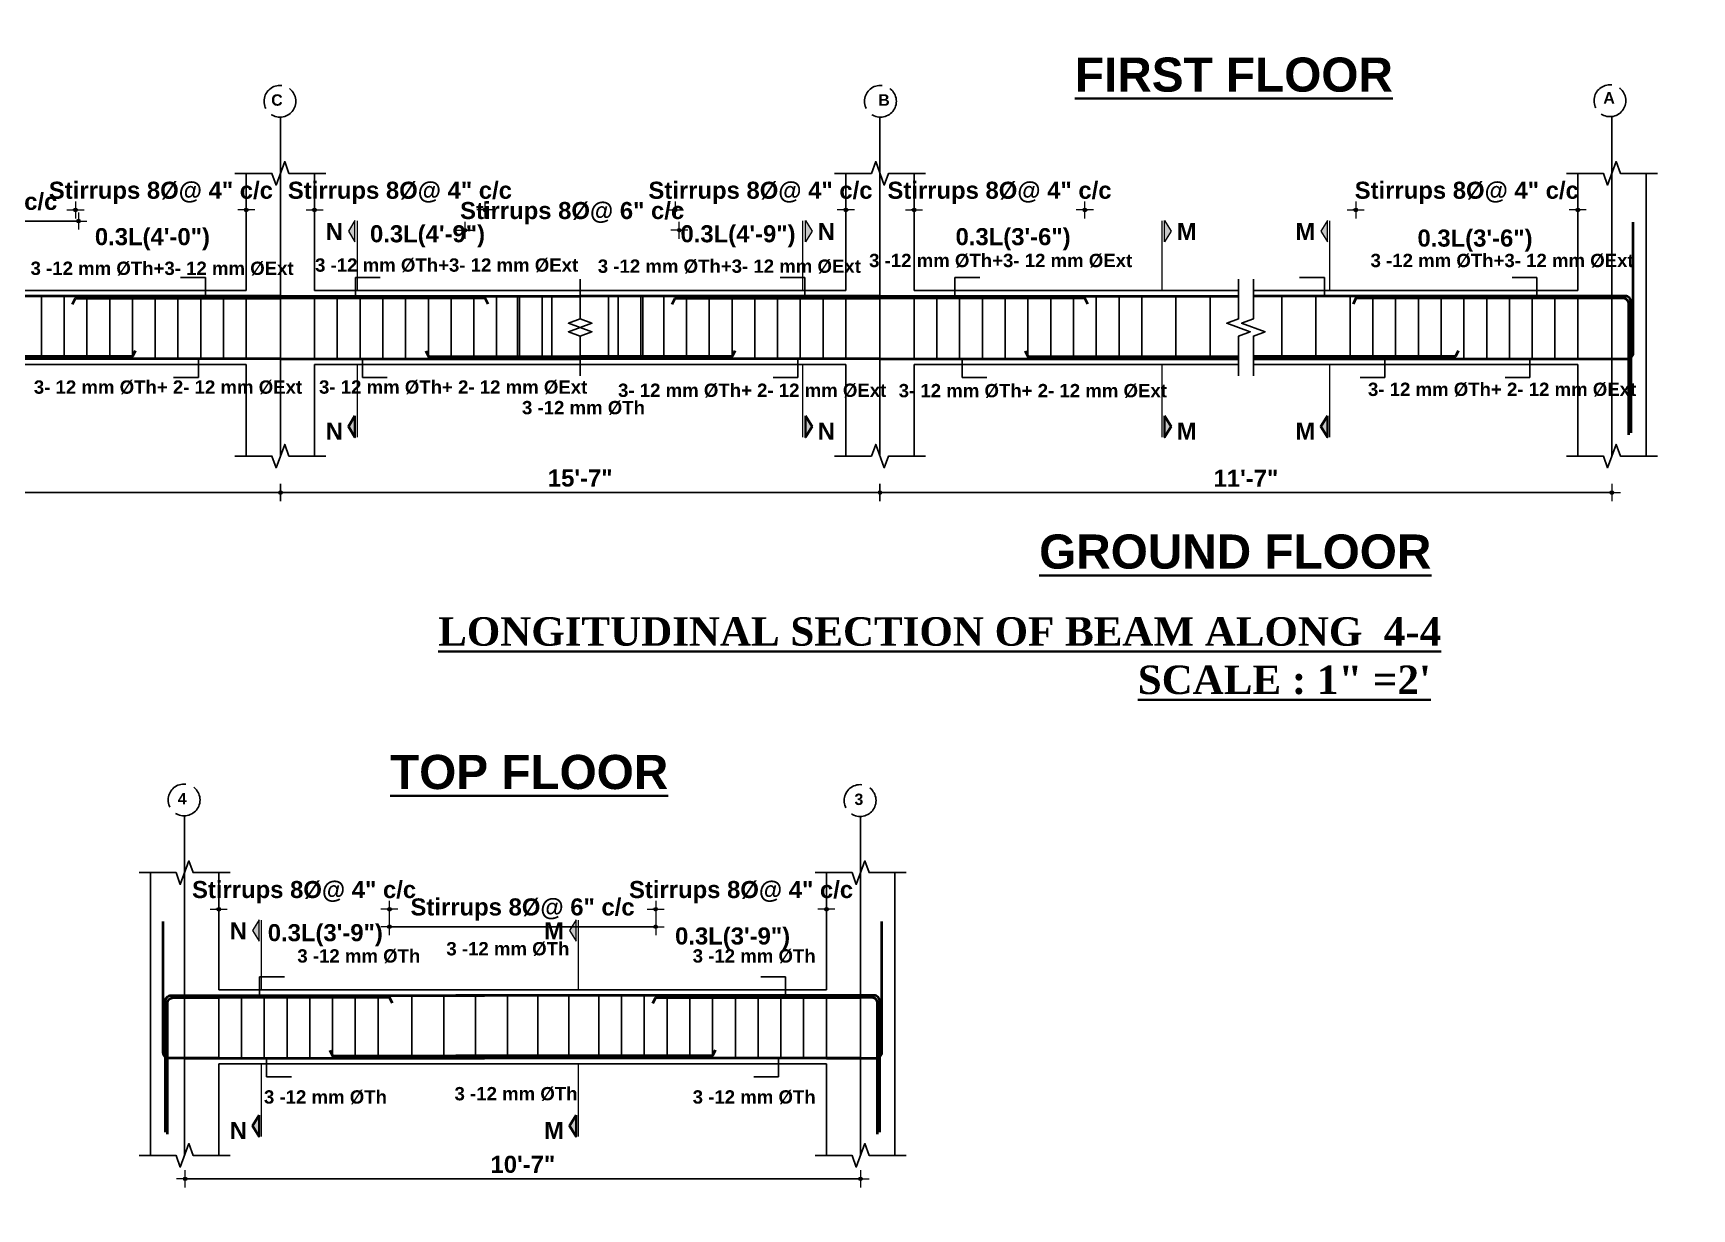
# Model space of a CAD drawing. Header units: inches. Extents: x -12071822 to 12321209, y -1222525 to 1319227.
# Drawn here: x 129289 to 129872, y 49163 to 49576 of the extents above; entities that cross this region are included whole.
import ezdxf
from ezdxf.enums import TextEntityAlignment as Align

# ---------------------------------------------------------------- set-up
doc = ezdxf.new("R2010")
doc.units = ezdxf.units.IN
doc.header["$MEASUREMENT"] = 0
doc.header["$PDMODE"] = 35
doc.linetypes.add('ACAD_ISO02W100', pattern=[15, 12, -3])
for name, color, linetype, lineweight in [('BAR', 5, 'Continuous', 40), ('Dimension', 130, 'Continuous', 9), ('Hatch', 9, 'Continuous', 9), ('HATCH1', 4, 'ACAD_ISO02W100', 13), ('TEXT', 255, 'Continuous', 35), ('Windows', 151, 'Continuous', 15)]:
    doc.layers.add(name, color=color, linetype=linetype, lineweight=lineweight)
doc.layers.add('STIRRUP', color=10, linetype='Continuous')
doc.styles.add('1.8 str', font='times.ttf', dxfattribs={"width": 0.8, "height": 6})
doc.styles.add('STYLE1', font='arialbd.ttf')
doc.dimstyles.new('1.4', dxfattribs={"dimscale": 0, "dimtxt": 6, "dimasz": 0.5, "dimexe": 2, "dimexo": 9, "dimgap": 2, "dimtad": 1, "dimdec": 0, "dimlfac": 0.5, "dimzin": 3, "dimdsep": 46, "dimlunit": 4, "dimtxsty": '1.8 str', "dimblk": 'DIM', "dimcen": 3, "dimdle": 3, "dimse1": 1, "dimse2": 1, "dimclrd": 256, "dimclre": 256, "dimclrt": 7, "dimadec": 1, "dimazin": 2, "dimtfac": 1, "dimtdec": 0, "dimtix": 1, "dimtofl": 0, "dimtmove": 2, "dimatfit": 3, "dimldrblk": 'ARROW', "dimfxl": 2, "dimfrac": 2, "dimtolj": 2, "dimtzin": 0, "dimarcsym": 0})

# ---------------------------------------------------------------- blocks, each defined once
blk = doc.blocks.new('DIM')
at = {"layer": 'Dimension'}
h = blk.add_hatch(color=256, dxfattribs=at)
h.paths.add_polyline_path([(0, 1.3), (0, 0), (1.3, 0, 0.414214)])
h.paths.add_polyline_path([(1.3, 0), (0, 0), (0, -1.3, 0.414214)])
h.paths.add_polyline_path([(0, 0), (-1.3, 0, 0.414214), (0, -1.3)])
h.paths.add_polyline_path([(0, 1.3, 0.414214), (-1.3, 0), (0, 0)])
for p, q in [((-6, 0), (6, 0)), ((0, 6), (0, -6))]:
    blk.add_line(p, q, dxfattribs=at)
blk.add_circle((0, 0), 1.28, dxfattribs=at)
blk = doc.blocks.new('*D2307')
at = {"layer": 'Defpoints', "color": 0, "ltscale": 10, "transparency": 16777216}
for p in [(129388.29, 49513.86), (129388.29, 49500.31), (129448.29, 49482.8)]:
    blk.add_point(p, dxfattribs=at)
at = {"layer": 'Dimension', "lineweight": -2, "ltscale": 10, "transparency": 16777216}
for p, q in [((129387.79, 49513.86), (129387.29, 49513.86)), ((129448.79, 49513.86), (129449.29, 49513.86))]:
    blk.add_line(p, q, dxfattribs=at)
at = {"layer": 'Dimension', "lineweight": -2, "ltscale": 10, "transparency": 16777216, "xscale": 0.5, "yscale": 0.5, "zscale": 0.5}
blk.add_blockref('DIM', (129388.29, 49513.86), dxfattribs=at)
at = {"layer": 'Dimension', "lineweight": -2, "ltscale": 10, "transparency": 16777216, "xscale": 0.5, "yscale": 0.5, "zscale": 0.5, "rotation": 180}
blk.add_blockref('DIM', (129448.29, 49513.86), dxfattribs=at)
at = {"layer": 'Dimension', "color": 7, "ltscale": 10, "transparency": 16777216, "insert": (129418.29, 49519.88), "char_height": 6, "attachment_point": 5, "style": 'STYLE1'}
blk.add_mtext('\\A2;Stirrups 8%%C@ 4" c/c', dxfattribs=at)
blk = doc.blocks.new('ARROW')
at = {"layer": 'Hatch'}
h = blk.add_hatch(color=256, dxfattribs=at)
h.dxf.hatch_style = 1
h.paths.add_polyline_path([(12191115.8, -1270860.1), (12191485.4, -1270660.1), (12191115.8, -1270660.1)])
for p, q in [((12191115.8, -1270860.1), (12191115.8, -1270060.1)), ((12191015.8, -1270160.1), (12196382.9, -1270160.1)), ((12191485.4, -1270660.1), (12190746.1, -1270660.1)), ((12190746.1, -1270660.1), (12191115.8, -1270860.1)), ((12191485.4, -1270660.1), (12191115.8, -1270860.1))]:
    blk.add_line(p, q, dxfattribs=at)
blk = doc.blocks.new('*D2308')
at = {"layer": 'Defpoints', "color": 0, "ltscale": 10, "transparency": 16777216}
for p in [(129364.29, 49513.86), (129364.29, 49500.31), (129304.29, 49482.8)]:
    blk.add_point(p, dxfattribs=at)
at = {"layer": 'Dimension', "lineweight": -2, "ltscale": 10, "transparency": 16777216}
for p, q in [((129303.79, 49513.86), (129303.29, 49513.86)), ((129364.79, 49513.86), (129365.29, 49513.86))]:
    blk.add_line(p, q, dxfattribs=at)
at = {"layer": 'Dimension', "lineweight": -2, "ltscale": 10, "transparency": 16777216, "xscale": 0.5, "yscale": 0.5, "zscale": 0.5}
blk.add_blockref('DIM', (129304.29, 49513.86), dxfattribs=at)
at = {"layer": 'Dimension', "lineweight": -2, "ltscale": 10, "transparency": 16777216, "xscale": 0.5, "yscale": 0.5, "zscale": 0.5, "rotation": 180}
blk.add_blockref('DIM', (129364.29, 49513.86), dxfattribs=at)
at = {"layer": 'Dimension', "color": 7, "ltscale": 10, "transparency": 16777216, "insert": (129334.29, 49519.88), "char_height": 6, "attachment_point": 5, "style": 'STYLE1'}
blk.add_mtext('\\A2;Stirrups 8%%C@ 4" c/c', dxfattribs=at)
blk = doc.blocks.new('*D2310')
at = {"layer": 'Defpoints', "color": 0, "ltscale": 10, "transparency": 16777216}
for p in [(129211.74, 49509.94), (129211.74, 49478.52), (129305.3, 49478.52)]:
    blk.add_point(p, dxfattribs=at)
at = {"layer": 'Dimension', "lineweight": -2, "ltscale": 10, "transparency": 16777216}
blk.add_line((129304.8, 49509.94), (129212.24, 49509.94), dxfattribs=at)
at = {"layer": 'Dimension', "lineweight": -2, "ltscale": 10, "transparency": 16777216, "xscale": 0.5, "yscale": 0.5, "zscale": 0.5, "rotation": 180}
blk.add_blockref('DIM', (129211.74, 49509.94), dxfattribs=at)
at = {"layer": 'Dimension', "lineweight": -2, "ltscale": 10, "transparency": 16777216, "xscale": 0.5, "yscale": 0.5, "zscale": 0.5}
blk.add_blockref('DIM', (129305.3, 49509.94), dxfattribs=at)
at = {"layer": 'Dimension', "color": 7, "ltscale": 10, "transparency": 16777216, "insert": (129258.52, 49515.97), "char_height": 6, "attachment_point": 5, "style": 'STYLE1'}
blk.add_mtext('\\A2;Stirrups 8%%C@ 6" c/c', dxfattribs=at)
blk = doc.blocks.new('*D2311')
at = {"layer": 'Defpoints', "color": 0, "ltscale": 10, "transparency": 16777216}
for p in [(129376.29, 49427.36), (129587, 49427.36), (129376.29, 49414.55)]:
    blk.add_point(p, dxfattribs=at)
at = {"layer": 'Dimension', "lineweight": -2, "ltscale": 10, "transparency": 16777216}
blk.add_line((129586.5, 49414.55), (129376.79, 49414.55), dxfattribs=at)
at = {"layer": 'Dimension', "lineweight": -2, "ltscale": 10, "transparency": 16777216, "xscale": 0.5, "yscale": 0.5, "zscale": 0.5, "rotation": 180}
blk.add_blockref('DIM', (129376.29, 49414.55), dxfattribs=at)
at = {"layer": 'Dimension', "lineweight": -2, "ltscale": 10, "transparency": 16777216, "xscale": 0.5, "yscale": 0.5, "zscale": 0.5}
blk.add_blockref('DIM', (129587, 49414.55), dxfattribs=at)
at = {"layer": 'Dimension', "color": 7, "ltscale": 10, "transparency": 16777216, "insert": (129481.65, 49419.61), "char_height": 6, "attachment_point": 5, "style": 'STYLE1'}
blk.add_mtext('\\A2;15\'-7"', dxfattribs=at)
blk = doc.blocks.new('*D2312')
at = {"layer": 'Defpoints', "color": 0, "ltscale": 10, "transparency": 16777216}
for p in [(129138.94, 49427.36), (129376.29, 49427.36), (129138.94, 49414.55)]:
    blk.add_point(p, dxfattribs=at)
at = {"layer": 'Dimension', "lineweight": -2, "ltscale": 10, "transparency": 16777216}
blk.add_line((129375.79, 49414.55), (129139.44, 49414.55), dxfattribs=at)
at = {"layer": 'Dimension', "lineweight": -2, "ltscale": 10, "transparency": 16777216, "xscale": 0.5, "yscale": 0.5, "zscale": 0.5, "rotation": 180}
blk.add_blockref('DIM', (129138.94, 49414.55), dxfattribs=at)
at = {"layer": 'Dimension', "lineweight": -2, "ltscale": 10, "transparency": 16777216, "xscale": 0.5, "yscale": 0.5, "zscale": 0.5}
blk.add_blockref('DIM', (129376.29, 49414.55), dxfattribs=at)
at = {"layer": 'Dimension', "color": 7, "ltscale": 10, "transparency": 16777216, "insert": (129257.62, 49419.61), "char_height": 6, "attachment_point": 5, "style": 'STYLE1'}
blk.add_mtext('\\A2;13\'-4"', dxfattribs=at)
blk = doc.blocks.new('*D2313')
at = {"layer": 'Defpoints', "color": 0, "ltscale": 10, "transparency": 16777216}
for p in [(129754.21, 49513.86), (129832.21, 49501.88), (129754.21, 49497.31)]:
    blk.add_point(p, dxfattribs=at)
at = {"layer": 'Dimension', "lineweight": -2, "ltscale": 10, "transparency": 16777216}
for p, q in [((129753.71, 49513.86), (129753.21, 49513.86)), ((129832.71, 49513.86), (129833.21, 49513.86))]:
    blk.add_line(p, q, dxfattribs=at)
at = {"layer": 'Dimension', "lineweight": -2, "ltscale": 10, "transparency": 16777216, "xscale": 0.5, "yscale": 0.5, "zscale": 0.5}
blk.add_blockref('DIM', (129754.21, 49513.86), dxfattribs=at)
at = {"layer": 'Dimension', "lineweight": -2, "ltscale": 10, "transparency": 16777216, "xscale": 0.5, "yscale": 0.5, "zscale": 0.5, "rotation": 180}
blk.add_blockref('DIM', (129832.21, 49513.86), dxfattribs=at)
at = {"layer": 'Dimension', "color": 7, "ltscale": 10, "transparency": 16777216, "insert": (129793.21, 49519.88), "char_height": 6, "attachment_point": 5, "style": 'STYLE1'}
blk.add_mtext('\\A2;Stirrups 8%%C@ 4" c/c', dxfattribs=at)
blk = doc.blocks.new('*D2314')
at = {"layer": 'Defpoints', "color": 0, "ltscale": 10, "transparency": 16777216}
for p in [(129587, 49427.36), (129844.21, 49427.36), (129587, 49414.55)]:
    blk.add_point(p, dxfattribs=at)
at = {"layer": 'Dimension', "lineweight": -2, "ltscale": 10, "transparency": 16777216}
blk.add_line((129843.71, 49414.55), (129587.5, 49414.55), dxfattribs=at)
at = {"layer": 'Dimension', "lineweight": -2, "ltscale": 10, "transparency": 16777216, "xscale": 0.5, "yscale": 0.5, "zscale": 0.5, "rotation": 180}
blk.add_blockref('DIM', (129587, 49414.55), dxfattribs=at)
at = {"layer": 'Dimension', "lineweight": -2, "ltscale": 10, "transparency": 16777216, "xscale": 0.5, "yscale": 0.5, "zscale": 0.5}
blk.add_blockref('DIM', (129844.21, 49414.55), dxfattribs=at)
at = {"layer": 'Dimension', "color": 7, "ltscale": 10, "transparency": 16777216, "insert": (129715.61, 49419.56), "char_height": 6, "attachment_point": 5, "style": 'STYLE1'}
blk.add_mtext('\\A2;11\'-7"', dxfattribs=at)
blk = doc.blocks.new('*D2315')
at = {"layer": 'Defpoints', "color": 0, "ltscale": 10, "transparency": 16777216}
for p in [(129516.48, 49506.72), (129441.13, 49490.18), (129516.48, 49475.67)]:
    blk.add_point(p, dxfattribs=at)
at = {"layer": 'Dimension', "lineweight": -2, "ltscale": 10, "transparency": 16777216}
for p, q in [((129440.63, 49506.72), (129440.13, 49506.72)), ((129516.98, 49506.72), (129517.48, 49506.72))]:
    blk.add_line(p, q, dxfattribs=at)
at = {"layer": 'Dimension', "lineweight": -2, "ltscale": 10, "transparency": 16777216, "xscale": 0.5, "yscale": 0.5, "zscale": 0.5}
blk.add_blockref('DIM', (129441.13, 49506.72), dxfattribs=at)
at = {"layer": 'Dimension', "lineweight": -2, "ltscale": 10, "transparency": 16777216, "xscale": 0.5, "yscale": 0.5, "zscale": 0.5, "rotation": 180}
blk.add_blockref('DIM', (129516.48, 49506.72), dxfattribs=at)
at = {"layer": 'Dimension', "color": 7, "ltscale": 10, "transparency": 16777216, "insert": (129478.81, 49512.75), "char_height": 6, "attachment_point": 5, "style": 'STYLE1'}
blk.add_mtext('\\A2;Stirrups 8%%C@ 6" c/c', dxfattribs=at)
blk = doc.blocks.new('*D2316')
at = {"layer": 'Defpoints', "color": 0, "ltscale": 10, "transparency": 16777216}
for p in [(129575, 49513.86), (129575, 49500.31), (129515, 49482.8)]:
    blk.add_point(p, dxfattribs=at)
at = {"layer": 'Dimension', "lineweight": -2, "ltscale": 10, "transparency": 16777216}
for p, q in [((129514.5, 49513.86), (129514, 49513.86)), ((129575.5, 49513.86), (129576, 49513.86))]:
    blk.add_line(p, q, dxfattribs=at)
at = {"layer": 'Dimension', "lineweight": -2, "ltscale": 10, "transparency": 16777216, "xscale": 0.5, "yscale": 0.5, "zscale": 0.5}
blk.add_blockref('DIM', (129515, 49513.86), dxfattribs=at)
at = {"layer": 'Dimension', "lineweight": -2, "ltscale": 10, "transparency": 16777216, "xscale": 0.5, "yscale": 0.5, "zscale": 0.5, "rotation": 180}
blk.add_blockref('DIM', (129575, 49513.86), dxfattribs=at)
at = {"layer": 'Dimension', "color": 7, "ltscale": 10, "transparency": 16777216, "insert": (129545, 49519.88), "char_height": 6, "attachment_point": 5, "style": 'STYLE1'}
blk.add_mtext('\\A2;Stirrups 8%%C@ 4" c/c', dxfattribs=at)
blk = doc.blocks.new('*D2317')
at = {"layer": 'Defpoints', "color": 0, "ltscale": 10, "transparency": 16777216}
for p in [(129599, 49513.86), (129599, 49500.31), (129659, 49482.8)]:
    blk.add_point(p, dxfattribs=at)
at = {"layer": 'Dimension', "lineweight": -2, "ltscale": 10, "transparency": 16777216}
for p, q in [((129598.5, 49513.86), (129598, 49513.86)), ((129659.5, 49513.86), (129660, 49513.86))]:
    blk.add_line(p, q, dxfattribs=at)
at = {"layer": 'Dimension', "lineweight": -2, "ltscale": 10, "transparency": 16777216, "xscale": 0.5, "yscale": 0.5, "zscale": 0.5}
blk.add_blockref('DIM', (129599, 49513.86), dxfattribs=at)
at = {"layer": 'Dimension', "lineweight": -2, "ltscale": 10, "transparency": 16777216, "xscale": 0.5, "yscale": 0.5, "zscale": 0.5, "rotation": 180}
blk.add_blockref('DIM', (129659, 49513.86), dxfattribs=at)
at = {"layer": 'Dimension', "color": 7, "ltscale": 10, "transparency": 16777216, "insert": (129629, 49519.88), "char_height": 6, "attachment_point": 5, "style": 'STYLE1'}
blk.add_mtext('\\A2;Stirrups 8%%C@ 4" c/c', dxfattribs=at)
blk = doc.blocks.new('*D3021')
at = {"layer": 'Defpoints', "color": 0, "ltscale": 10, "transparency": 16777216}
for p in [(129568.18, 49268.09), (129568.18, 49254.55), (129508.18, 49237.03)]:
    blk.add_point(p, dxfattribs=at)
at = {"layer": 'Dimension', "lineweight": -2, "ltscale": 10, "transparency": 16777216}
for p, q in [((129507.68, 49268.09), (129507.18, 49268.09)), ((129568.68, 49268.09), (129569.18, 49268.09))]:
    blk.add_line(p, q, dxfattribs=at)
at = {"layer": 'Dimension', "lineweight": -2, "ltscale": 10, "transparency": 16777216, "xscale": 0.5, "yscale": 0.5, "zscale": 0.5}
blk.add_blockref('DIM', (129508.18, 49268.09), dxfattribs=at)
at = {"layer": 'Dimension', "lineweight": -2, "ltscale": 10, "transparency": 16777216, "xscale": 0.5, "yscale": 0.5, "zscale": 0.5, "rotation": 180}
blk.add_blockref('DIM', (129568.18, 49268.09), dxfattribs=at)
at = {"layer": 'Dimension', "color": 7, "ltscale": 10, "transparency": 16777216, "insert": (129538.18, 49274.12), "char_height": 6, "attachment_point": 5, "style": 'STYLE1'}
blk.add_mtext('\\A2;Stirrups 8%%C@ 4" c/c', dxfattribs=at)
blk = doc.blocks.new('*D3022')
at = {"layer": 'Defpoints', "color": 0, "ltscale": 10, "transparency": 16777216}
for p in [(129354.61, 49268.09), (129354.61, 49254.55), (129414.61, 49237.03)]:
    blk.add_point(p, dxfattribs=at)
at = {"layer": 'Dimension', "lineweight": -2, "ltscale": 10, "transparency": 16777216}
for p, q in [((129354.11, 49268.09), (129353.61, 49268.09)), ((129415.11, 49268.09), (129415.61, 49268.09))]:
    blk.add_line(p, q, dxfattribs=at)
at = {"layer": 'Dimension', "lineweight": -2, "ltscale": 10, "transparency": 16777216, "xscale": 0.5, "yscale": 0.5, "zscale": 0.5}
blk.add_blockref('DIM', (129354.61, 49268.09), dxfattribs=at)
at = {"layer": 'Dimension', "lineweight": -2, "ltscale": 10, "transparency": 16777216, "xscale": 0.5, "yscale": 0.5, "zscale": 0.5, "rotation": 180}
blk.add_blockref('DIM', (129414.61, 49268.09), dxfattribs=at)
at = {"layer": 'Dimension', "color": 7, "ltscale": 10, "transparency": 16777216, "insert": (129384.61, 49274.12), "char_height": 6, "attachment_point": 5, "style": 'STYLE1'}
blk.add_mtext('\\A2;Stirrups 8%%C@ 4" c/c', dxfattribs=at)
blk = doc.blocks.new('*D3023')
at = {"layer": 'Defpoints', "color": 0, "ltscale": 10, "transparency": 16777216}
for p in [(129414.61, 49261.97), (129414.61, 49230.54), (129508.18, 49230.54)]:
    blk.add_point(p, dxfattribs=at)
at = {"layer": 'Dimension', "lineweight": -2, "ltscale": 10, "transparency": 16777216}
blk.add_line((129507.68, 49261.97), (129415.11, 49261.97), dxfattribs=at)
at = {"layer": 'Dimension', "lineweight": -2, "ltscale": 10, "transparency": 16777216, "xscale": 0.5, "yscale": 0.5, "zscale": 0.5, "rotation": 180}
blk.add_blockref('DIM', (129414.61, 49261.97), dxfattribs=at)
at = {"layer": 'Dimension', "lineweight": -2, "ltscale": 10, "transparency": 16777216, "xscale": 0.5, "yscale": 0.5, "zscale": 0.5}
blk.add_blockref('DIM', (129508.18, 49261.97), dxfattribs=at)
at = {"layer": 'Dimension', "color": 7, "ltscale": 10, "transparency": 16777216, "insert": (129461.39, 49268), "char_height": 6, "attachment_point": 5, "style": 'STYLE1'}
blk.add_mtext('\\A2;Stirrups 8%%C@ 6" c/c', dxfattribs=at)
blk = doc.blocks.new('*D3097')
at = {"layer": 'Defpoints', "color": 0, "ltscale": 10, "transparency": 16777216}
for p in [(129342.82, 49186.16), (129580.18, 49186.16), (129342.82, 49173.35)]:
    blk.add_point(p, dxfattribs=at)
at = {"layer": 'Dimension', "lineweight": -2, "ltscale": 10, "transparency": 16777216}
blk.add_line((129579.68, 49173.35), (129343.32, 49173.35), dxfattribs=at)
at = {"layer": 'Dimension', "lineweight": -2, "ltscale": 10, "transparency": 16777216, "xscale": 0.5, "yscale": 0.5, "zscale": 0.5, "rotation": 180}
blk.add_blockref('DIM', (129342.82, 49173.35), dxfattribs=at)
at = {"layer": 'Dimension', "lineweight": -2, "ltscale": 10, "transparency": 16777216, "xscale": 0.5, "yscale": 0.5, "zscale": 0.5}
blk.add_blockref('DIM', (129580.18, 49173.35), dxfattribs=at)
at = {"layer": 'Dimension', "color": 7, "ltscale": 10, "transparency": 16777216, "insert": (129461.5, 49178.41), "char_height": 6, "attachment_point": 5, "style": 'STYLE1'}
blk.add_mtext('\\A2;10\'-7"', dxfattribs=at)

msp = doc.modelspace()

# ---------------------------------------------------------------- hatches: boundary and pattern name
at = {"layer": 'TEXT', "ltscale": 10}
for points in [[(129402.5, 49510.1), (129402.5, 49502.6), (129400.19, 49506.35)], [(129560.8, 49510.1), (129560.8, 49502.6), (129563.11, 49506.35)], [(129686.99, 49510.1), (129686.99, 49502.6), (129689.3, 49506.35)], [(129744.23, 49510.1), (129744.23, 49502.6), (129741.92, 49506.35)], [(129402.5, 49433.96), (129402.5, 49441.46), (129400.19, 49437.71)], [(129560.8, 49433.96), (129560.8, 49441.46), (129563.11, 49437.71)], [(129686.99, 49433.96), (129686.99, 49441.46), (129689.3, 49437.71)], [(129744.23, 49433.96), (129744.23, 49441.46), (129741.92, 49437.71)], [(129368.81, 49264.33), (129368.81, 49256.83), (129366.5, 49260.58)], [(129480.19, 49264.33), (129480.19, 49256.83), (129477.88, 49260.58)], [(129368.81, 49188.19), (129368.81, 49195.69), (129366.5, 49191.94)], [(129480.19, 49188.19), (129480.19, 49195.69), (129477.88, 49191.94)]]:
    msp.add_hatch(color=256, dxfattribs=at).paths.add_polyline_path(points)

# ---------------------------------------------------------------- linework, layer by layer
for p, q in [((129376.29, 49526.72), (129376.29, 49546.67)), ((129587, 49526.72), (129587, 49546.67)), ((129844.21, 49526.72), (129844.21, 49546.67)), ((129376.29, 49526.72), (129376.29, 49427.36)), ((129587, 49526.72), (129587, 49427.36)), ((129844.21, 49526.72), (129844.21, 49427.36)), ((129376.29, 49427.36), (129376.29, 49447.31)), ((129587, 49427.36), (129587, 49447.31)), ((129844.21, 49427.36), (129844.21, 49447.31)), ((129342.61, 49280.95), (129342.61, 49300.9)), ((129580.18, 49280.95), (129580.18, 49300.9)), ((129342.61, 49280.95), (129342.61, 49181.59)), ((129580.18, 49280.95), (129580.18, 49181.59))]:
    msp.add_line(p, q)
at = {"ltscale": 10}
for p, q in [((129364.29, 49485.55), (129364.29, 49526.72)), ((129388.29, 49485.55), (129388.29, 49526.72)), ((129575, 49485.55), (129575, 49526.72)), ((129599, 49485.55), (129599, 49526.72)), ((129832.21, 49485.55), (129832.21, 49526.72)), ((129856.21, 49459.55), (129856.21, 49526.72)), ((129250.29, 49485.55), (129364.29, 49485.55)), ((129481.65, 49485.55), (129388.29, 49485.55)), ((129481.65, 49485.55), (129575, 49485.55)), ((129713, 49485.55), (129599, 49485.55)), ((129832.21, 49485.55), (129718.21, 49485.55)), ((129250.29, 49459.55), (129364.29, 49459.55)), ((129364.29, 49427.36), (129364.29, 49459.55)), ((129481.65, 49459.55), (129388.29, 49459.55)), ((129388.29, 49427.36), (129388.29, 49459.55)), ((129481.65, 49459.55), (129575, 49459.55)), ((129575, 49427.36), (129575, 49459.55)), ((129713, 49459.55), (129599, 49459.55)), ((129599, 49427.36), (129599, 49459.55)), ((129832.21, 49459.55), (129718.21, 49459.55)), ((129832.21, 49427.36), (129832.21, 49459.55)), ((129856.21, 49427.36), (129856.21, 49459.55)), ((129330.61, 49237.03), (129330.61, 49280.95)), ((129354.61, 49239.78), (129354.61, 49280.95)), ((129568.18, 49239.78), (129568.18, 49280.95)), ((129592.18, 49181.59), (129592.18, 49280.95)), ((129447.96, 49239.78), (129354.61, 49239.78)), ((129369.67, 49239.78), (129568.18, 49239.78)), ((129330.61, 49181.59), (129330.61, 49237.03)), ((129447.96, 49213.78), (129354.61, 49213.78)), ((129354.61, 49181.59), (129354.61, 49213.78)), ((129371.45, 49213.78), (129568.18, 49213.78)), ((129568.18, 49181.59), (129568.18, 49213.78))]:
    msp.add_line(p, q, dxfattribs=at)
at = {"linetype": 'Continuous', "ltscale": 10}
for points in [[(129360.29, 49526.72), (129373.29, 49526.72), (129374.79, 49522.59), (129377.79, 49530.84), (129379.29, 49526.72), (129392.29, 49526.72)], [(129603, 49526.72), (129590, 49526.72), (129588.5, 49522.59), (129585.5, 49530.84), (129584, 49526.72), (129571, 49526.72)], [(129828.21, 49526.72), (129841.21, 49526.72), (129842.71, 49522.59), (129845.71, 49530.84), (129847.21, 49526.72), (129860.21, 49526.72)], [(129481.65, 49489.55), (129481.65, 49475.55), (129477.52, 49474.05), (129485.77, 49471.05), (129481.65, 49469.55), (129481.65, 49455.55)], [(129481.65, 49489.55), (129481.65, 49475.55), (129477.52, 49474.05), (129485.77, 49471.05), (129481.65, 49469.55), (129481.65, 49455.55)], [(129481.65, 49489.55), (129481.65, 49475.55), (129485.77, 49474.05), (129477.52, 49471.05), (129481.65, 49469.55), (129481.65, 49455.55)], [(129481.65, 49489.55), (129481.65, 49475.55), (129485.77, 49474.05), (129477.52, 49471.05), (129481.65, 49469.55), (129481.65, 49455.55)], [(129713, 49489.55), (129713, 49475.55), (129708.88, 49474.05), (129717.12, 49471.05), (129713, 49469.55), (129713, 49455.55)], [(129718.21, 49489.55), (129718.21, 49475.55), (129714.09, 49474.05), (129722.34, 49471.05), (129718.21, 49469.55), (129718.21, 49455.55)], [(129360.29, 49427.36), (129373.29, 49427.36), (129374.79, 49423.24), (129377.79, 49431.48), (129379.29, 49427.36), (129392.29, 49427.36)], [(129603, 49427.36), (129590, 49427.36), (129588.5, 49423.24), (129585.5, 49431.48), (129584, 49427.36), (129571, 49427.36)], [(129828.21, 49427.36), (129841.21, 49427.36), (129842.71, 49423.24), (129845.71, 49431.48), (129847.21, 49427.36), (129860.21, 49427.36)], [(129326.61, 49280.95), (129339.61, 49280.95), (129341.11, 49276.83), (129344.11, 49285.07), (129345.61, 49280.95), (129358.61, 49280.95)], [(129564.18, 49280.95), (129577.18, 49280.95), (129578.68, 49276.83), (129581.68, 49285.07), (129583.18, 49280.95), (129596.18, 49280.95)], [(129326.61, 49181.59), (129339.61, 49181.59), (129341.11, 49177.47), (129344.11, 49185.71), (129345.61, 49181.59), (129358.61, 49181.59)], [(129564.18, 49181.59), (129577.18, 49181.59), (129578.68, 49177.47), (129581.68, 49185.71), (129583.18, 49181.59), (129596.18, 49181.59)]]:
    msp.add_lwpolyline(points, dxfattribs=at)
at = {"layer": 'BAR', "ltscale": 10}
for p, q in [((129376.29, 49483.55), (129250.29, 49483.55)), ((129376.29, 49483.55), (129481.65, 49483.55)), ((129587, 49483.55), (129481.65, 49483.55)), ((129587, 49483.55), (129713, 49483.55)), ((129376.29, 49461.55), (129250.29, 49461.55)), ((129376.29, 49461.55), (129481.65, 49461.55)), ((129587, 49461.55), (129481.65, 49461.55)), ((129587, 49461.55), (129713, 49461.55)), ((129342.61, 49237.78), (129447.96, 49237.78)), ((129580.18, 49237.78), (129437.96, 49237.78)), ((129580.18, 49237.78), (129584.91, 49237.78)), ((129342.61, 49215.78), (129447.96, 49215.78)), ((129580.18, 49215.78), (129437.96, 49215.78)), ((129580.18, 49215.78), (129586.18, 49215.78))]:
    msp.add_line(p, q, dxfattribs=at)
for points in [[(129832.21, 49461.55), (129849.7, 49461.55, 0.414214), (129851.71, 49463.57), (129851.71, 49509.55)], [(129850.96, 49435.55), (129850.96, 49481.53, 0.414214), (129848.95, 49483.55), (129832.21, 49483.55)], [(129850.21, 49434.8), (129850.21, 49480.78, 0.414214), (129848.2, 49482.8), (129832.21, 49482.8)], [(129354.61, 49215.78), (129337.12, 49215.78, -0.414214), (129335.11, 49217.8), (129335.11, 49263.78)], [(129568.18, 49215.78), (129585.66, 49215.78, 0.414214), (129587.68, 49217.8), (129587.68, 49263.78)], [(129335.86, 49189.78), (129335.86, 49235.77, -0.414214), (129337.87, 49237.78), (129354.61, 49237.78)], [(129586.93, 49189.78), (129586.93, 49235.77, 0.414214), (129584.91, 49237.78), (129568.18, 49237.78)], [(129336.61, 49189.03), (129336.61, 49235.02, -0.414214), (129338.62, 49237.03), (129354.61, 49237.03)], [(129586.18, 49189.03), (129586.18, 49235.02, 0.414214), (129584.16, 49237.03), (129568.18, 49237.03)]]:
    msp.add_lwpolyline(points, format="xyb", dxfattribs=at)
for points in [[(129303.25, 49480.8), (129304.29, 49482.8), (129376.29, 49482.8)], [(129449.34, 49480.8), (129448.29, 49482.8), (129376.29, 49482.8)], [(129513.95, 49480.8), (129515, 49482.8), (129587, 49482.8)], [(129660.04, 49480.8), (129659, 49482.8), (129587, 49482.8)], [(129844.21, 49483.55), (129718.21, 49483.55)], [(129844.21, 49482.8), (129754.21, 49482.8), (129753.26, 49480.8)], [(129325.25, 49464.3), (129324.29, 49462.3), (129250.29, 49462.3)], [(129427.34, 49464.3), (129428.29, 49462.3), (129481.65, 49462.3)], [(129535.95, 49464.3), (129535, 49462.3), (129481.65, 49462.3)], [(129638.04, 49464.3), (129639, 49462.3), (129713, 49462.3)], [(129790.17, 49464.3), (129789.21, 49462.3), (129718.21, 49462.3)], [(129718.21, 49461.55), (129844.21, 49461.55)], [(129415.65, 49235.03), (129414.61, 49237.03), (129342.61, 49237.03)], [(129507.13, 49235.03), (129508.18, 49237.03), (129580.18, 49237.03)], [(129584.16, 49237.03), (129580.18, 49237.03)], [(129393.65, 49218.53), (129394.61, 49216.53), (129447.96, 49216.53)], [(129529.13, 49218.53), (129528.18, 49216.53), (129437.96, 49216.53)]]:
    msp.add_lwpolyline(points, dxfattribs=at)
at = {"layer": 'Dimension', "ltscale": 10}
for p, q in [((129403.35, 49485.55), (129403.35, 49510.05)), ((129559.94, 49485.55), (129559.94, 49510.05)), ((129686.13, 49485.55), (129686.13, 49510.05)), ((129745.08, 49485.55), (129745.08, 49510.05)), ((129403.35, 49434.01), (129403.35, 49459.55)), ((129559.94, 49434.01), (129559.94, 49459.55)), ((129686.13, 49434.01), (129686.13, 49459.55)), ((129745.08, 49434.01), (129745.08, 49459.55)), ((129369.67, 49239.78), (129369.67, 49264.28)), ((129481.04, 49239.78), (129481.04, 49264.28)), ((129369.67, 49188.24), (129369.67, 49213.78)), ((129481.04, 49188.24), (129481.04, 49213.78))]:
    msp.add_line(p, q, dxfattribs=at)
for points in [[(129402.5, 49502.6), (129402.5, 49510.1), (129400.19, 49506.35), (129402.5, 49502.6)], [(129560.8, 49502.6), (129560.8, 49510.1), (129563.11, 49506.35), (129560.8, 49502.6)], [(129686.99, 49502.6), (129686.99, 49510.1), (129689.3, 49506.35), (129686.99, 49502.6)], [(129744.23, 49502.6), (129744.23, 49510.1), (129741.92, 49506.35), (129744.23, 49502.6)], [(129368.81, 49256.83), (129368.81, 49264.33), (129366.5, 49260.58), (129368.81, 49256.83)], [(129480.19, 49256.83), (129480.19, 49264.33), (129477.88, 49260.58), (129480.19, 49256.83)]]:
    msp.add_lwpolyline(points, dxfattribs=at)
at = {"layer": 'HATCH1', "lineweight": 25}
for centre in [(129376.13, 49552.04), (129587.16, 49552.04), (129843.53, 49552.24), (129342.44, 49306.5), (129580.01, 49306.28)]:
    msp.add_circle(centre, 5.6, dxfattribs=at)
at = {"layer": 'STIRRUP'}
for p, q in [((129292.29, 49483.95), (129292.29, 49461.15)), ((129300.29, 49483.95), (129300.29, 49461.15)), ((129308.29, 49483.95), (129308.29, 49461.15)), ((129316.29, 49483.95), (129316.29, 49461.15)), ((129324.29, 49483.95), (129324.29, 49461.15)), ((129332.29, 49483.95), (129332.29, 49461.15)), ((129340.29, 49483.95), (129340.29, 49461.15)), ((129348.29, 49483.95), (129348.29, 49461.15)), ((129356.29, 49483.95), (129356.29, 49461.15)), ((129364.29, 49483.95), (129364.29, 49461.15)), ((129388.29, 49483.95), (129388.29, 49461.15)), ((129396.29, 49483.95), (129396.29, 49461.15)), ((129404.29, 49483.95), (129404.29, 49461.15)), ((129412.29, 49483.95), (129412.29, 49461.15)), ((129420.29, 49483.95), (129420.29, 49461.15)), ((129428.29, 49483.95), (129428.29, 49461.15)), ((129436.29, 49483.95), (129436.29, 49461.15)), ((129444.29, 49483.95), (129444.29, 49461.15)), ((129452.29, 49483.95), (129452.29, 49461.15)), ((129459.65, 49483.95), (129459.65, 49461.15)), ((129460.29, 49483.95), (129460.29, 49461.15)), ((129468.29, 49483.95), (129468.29, 49461.15)), ((129471.65, 49483.95), (129471.65, 49461.15)), ((129491.65, 49483.95), (129491.65, 49461.15)), ((129495, 49483.95), (129495, 49461.15)), ((129503, 49483.95), (129503, 49461.15)), ((129503.65, 49483.95), (129503.65, 49461.15)), ((129511, 49483.95), (129511, 49461.15)), ((129519, 49483.95), (129519, 49461.15)), ((129527, 49483.95), (129527, 49461.15)), ((129535, 49483.95), (129535, 49461.15)), ((129543, 49483.95), (129543, 49461.15)), ((129551, 49483.95), (129551, 49461.15)), ((129559, 49483.95), (129559, 49461.15)), ((129567, 49483.95), (129567, 49461.15)), ((129575, 49483.95), (129575, 49461.15)), ((129599, 49483.95), (129599, 49461.15)), ((129607, 49483.95), (129607, 49461.15)), ((129615, 49483.95), (129615, 49461.15)), ((129623, 49483.95), (129623, 49461.15)), ((129631, 49483.95), (129631, 49461.15)), ((129639, 49483.95), (129639, 49461.15)), ((129647, 49483.95), (129647, 49461.15)), ((129655, 49483.95), (129655, 49461.15)), ((129663, 49483.95), (129663, 49461.15)), ((129671, 49483.95), (129671, 49461.15)), ((129679, 49483.95), (129679, 49461.15)), ((129691, 49483.95), (129691, 49461.15)), ((129703, 49483.95), (129703, 49461.15)), ((129728.21, 49483.95), (129728.21, 49461.15)), ((129740.21, 49483.95), (129740.21, 49461.15)), ((129752.21, 49483.95), (129752.21, 49461.15)), ((129760.21, 49483.95), (129760.21, 49461.15)), ((129768.21, 49483.95), (129768.21, 49461.15)), ((129776.21, 49483.95), (129776.21, 49461.15)), ((129784.21, 49483.95), (129784.21, 49461.15)), ((129792.21, 49483.95), (129792.21, 49461.15)), ((129800.21, 49483.95), (129800.21, 49461.15)), ((129808.21, 49483.95), (129808.21, 49461.15)), ((129816.21, 49483.95), (129816.21, 49461.15)), ((129824.21, 49483.95), (129824.21, 49461.15)), ((129832.21, 49483.95), (129832.21, 49461.15)), ((129354.61, 49238.18), (129354.61, 49215.38)), ((129362.61, 49238.18), (129362.61, 49215.38)), ((129370.61, 49238.18), (129370.61, 49215.38)), ((129378.61, 49238.18), (129378.61, 49215.38)), ((129386.61, 49238.18), (129386.61, 49215.38)), ((129394.61, 49238.18), (129394.61, 49215.38)), ((129402.61, 49238.18), (129402.61, 49215.38)), ((129410.61, 49238.18), (129410.61, 49215.38)), ((129422.43, 49238.18), (129422.43, 49215.38)), ((129433.76, 49238.18), (129433.76, 49215.38)), ((129444.87, 49238.18), (129444.87, 49215.38)), ((129456.12, 49238.18), (129456.12, 49215.38)), ((129466.76, 49238.18), (129466.76, 49215.38)), ((129477.7, 49238.18), (129477.7, 49215.38)), ((129488.18, 49238.18), (129488.18, 49215.38)), ((129496.18, 49238.18), (129496.18, 49215.38)), ((129504.18, 49238.18), (129504.18, 49215.38)), ((129512.18, 49238.18), (129512.18, 49215.38)), ((129520.18, 49238.18), (129520.18, 49215.38)), ((129528.18, 49238.18), (129528.18, 49215.38)), ((129536.18, 49238.18), (129536.18, 49215.38)), ((129544.18, 49238.18), (129544.18, 49215.38)), ((129552.18, 49238.18), (129552.18, 49215.38)), ((129560.18, 49238.18), (129560.18, 49215.38)), ((129568.18, 49238.18), (129568.18, 49215.38))]:
    msp.add_line(p, q, dxfattribs=at)
at = {"layer": 'TEXT', "ltscale": 10}
for points in [[(129402.5, 49441.46), (129402.5, 49433.96), (129400.19, 49437.71), (129402.5, 49441.46)], [(129560.8, 49441.46), (129560.8, 49433.96), (129563.11, 49437.71), (129560.8, 49441.46)], [(129686.99, 49441.46), (129686.99, 49433.96), (129689.3, 49437.71), (129686.99, 49441.46)], [(129744.23, 49441.46), (129744.23, 49433.96), (129741.92, 49437.71), (129744.23, 49441.46)], [(129368.81, 49195.69), (129368.81, 49188.19), (129366.5, 49191.94), (129368.81, 49195.69)], [(129480.19, 49195.69), (129480.19, 49188.19), (129477.88, 49191.94), (129480.19, 49195.69)]]:
    msp.add_lwpolyline(points, dxfattribs=at)
at = {"layer": 'Windows'}
msp.add_circle((127888.68, 49173.51), 6257.09, dxfattribs=at)

# ---------------------------------------------------------------- texts
at = {"layer": 'HATCH1', "lineweight": 25, "style": 'STYLE1'}
for s, p in [('C', (129373.06, 49550.49)), ('B', (129586.39, 49550.49)), ('A', (129841.21, 49551.25)), ('4', (129340.23, 49304.95)), ('3', (129578.03, 49304.73))]:
    msp.add_text(s, height=4, dxfattribs=at).set_placement(p)
at = {"layer": 'TEXT', "style": 'STYLE1'}
for s, p in [('%%UFIRST FLOOR', (129711.38, 49561.42)), ('%%UGROUND FLOOR', (129711.86, 49393.8)), ('%%UTOP FLOOR', (129463.71, 49316.33))]:
    msp.add_text(s, height=12, dxfattribs=at).set_placement(p, align=Align.MIDDLE_CENTER)
for s, p in [('0.3L(4\'-0")', (129311.09, 49501.47)), ('0.3L(4\'-9")', (129407.77, 49502.49)), ('0.3L(4\'-9")', (129516.89, 49502.49)), ('0.3L(3\'-6")', (129613.56, 49501.47)), ('0.3L(3\'-6")', (129775.9, 49500.97)), ('0.3L(3\'-9")', (129371.85, 49256.87)), ('0.3L(3\'-9")', (129514.98, 49255.7))]:
    msp.add_text(s, height=6, dxfattribs=at).set_placement(p)
at = {"layer": 'TEXT', "ltscale": 10, "style": 'STYLE1'}
for s, height, p in [('N', 6, (129392.19, 49503.26)), ('N', 6, (129565.1, 49503.26)), ('M', 6, (129691.29, 49503.26)), ('M', 6, (129732.95, 49503.26)), ('3 -12 mm %%CTh+3- 12 mm %%CExt', 4.68, (129288.48, 49491.01)), ('3 -12 mm %%CTh+3- 12 mm %%CExt', 4.68, (129388.48, 49492.16)), ('3 -12 mm %%CTh ', 4.68, (129388.48, 49492.16)), ('3 -12 mm %%CTh+3- 12 mm %%CExt', 4.68, (129487.83, 49491.76)), ('3 -12 mm %%CTh+3- 12 mm %%CExt', 4.68, (129583.18, 49493.76)), ('3 -12 mm %%CTh+3- 12 mm %%CExt', 4.68, (129759.4, 49493.76)), ('3- 12 mm %%CTh+ 2- 12 mm %%CExt', 4.68, (129289.64, 49449.27)), ('3- 12 mm %%CTh+ 2- 12 mm %%CExt', 4.68, (129389.86, 49449.29)), ('3- 12 mm %%CTh+ 2- 12 mm %%CExt', 4.68, (129758.49, 49448.48)), ('3- 12 mm %%CTh+ 2- 12 mm %%CExt', 4.68, (129494.95, 49448.15)), ('3- 12 mm %%CTh+ 2- 12 mm %%CExt', 4.68, (129593.57, 49448.02)), ('3 -12 mm %%CTh ', 4.68, (129461.18, 49442.06)), ('N', 6, (129392.19, 49433.13)), ('N', 6, (129565.1, 49433.13)), ('M', 6, (129691.29, 49433.13)), ('M', 6, (129732.95, 49433.13)), ('N', 6, (129358.5, 49257.49)), ('M', 6, (129468.91, 49257.49)), ('3 -12 mm %%CTh ', 4.68, (129434.61, 49251.89)), ('3 -12 mm %%CTh ', 4.68, (129437.48, 49200.94)), ('N', 6, (129358.5, 49187.37)), ('M', 6, (129468.91, 49187.37))]:
    msp.add_text(s, height=height, dxfattribs=at).set_placement(p)
at = {"layer": 'TEXT', "char_height": 10, "width": 450.6233, "attachment_point": 3, "style": 'STYLE1'}
for s, insert in [('{\\fTimes New Roman|b1|i0|c0|p18;\\LLONGITUDINAL SECTION OF BEAM ALONG  4-4}', (129784.21, 49370.73)), ('{\\fTimes New Roman|b1|i0|c0|p18;\\LSCALE : 1" =2\'}', (129780.62, 49353.74))]:
    msp.add_mtext(s, dxfattribs=dict(at, insert=insert))
at = {"layer": 'TEXT', "ltscale": 10, "char_height": 4.68, "attachment_point": 3, "style": 'STYLE1'}
for width, insert in [(51.4226, (129425.46, 49254.04)), (53.0695, (129564.4, 49254.04)), (52.0465, (129413.73, 49204.47)), (53.0695, (129564.4, 49204.47))]:
    msp.add_mtext_dynamic_manual_height_columns('3 -12 mm %%CTh ', width=width, gutter_width=1, heights=[0], dxfattribs=dict(at, insert=insert))

# ---------------------------------------------------------------- dimensions: what is measured, and where the dimension line sits
at = {"layer": 'Dimension', "ltscale": 10}
for base, p1, p2, text, picture, middle in [((129211.74, 49509.94), (129305.3, 49478.52), (129211.74, 49478.52), 'Stirrups 8%%C@ 6" c/c', '*D2310', (129258.52, 49515.97)), ((129388.29, 49513.86), (129448.29, 49482.8), (129388.29, 49500.31), 'Stirrups 8%%C@ 4" c/c', '*D2307', (129418.29, 49519.88)), ((129599, 49513.86), (129659, 49482.8), (129599, 49500.31), 'Stirrups 8%%C@ 4" c/c', '*D2317', (129629, 49519.88)), ((129754.21, 49513.86), (129832.21, 49501.88), (129754.21, 49497.31), 'Stirrups 8%%C@ 4" c/c', '*D2313', (129793.21, 49519.88)), ((129138.94, 49414.55), (129376.29, 49427.36), (129138.94, 49427.36), '13\'-4"', '*D2312', (129257.62, 49419.61)), ((129376.29, 49414.55), (129587, 49427.36), (129376.29, 49427.36), '15\'-7"', '*D2311', (129481.65, 49419.61)), ((129587, 49414.55), (129844.21, 49427.36), (129587, 49427.36), '11\'-7"', '*D2314', (129715.61, 49419.56)), ((129354.61, 49268.09), (129414.61, 49237.03), (129354.61, 49254.55), 'Stirrups 8%%C@ 4" c/c', '*D3022', (129384.61, 49274.12)), ((129414.61, 49261.97), (129508.18, 49230.54), (129414.61, 49230.54), 'Stirrups 8%%C@ 6" c/c', '*D3023', (129461.39, 49268)), ((129342.82, 49173.35), (129580.18, 49186.16), (129342.82, 49186.16), '10\'-7"', '*D3097', (129461.5, 49178.41))]:
    dim = msp.add_linear_dim(base=base, p1=p1, p2=p2, angle=180, text=text, dimstyle='1.4', override={"dimscale": 1, "dimtxsty": 'STYLE1'}, dxfattribs=at)
    dim.commit()
    dim.dimension.update_dxf_attribs({"geometry": picture, "text_midpoint": middle})
for base, p1, p2, text, picture, middle in [((129364.29, 49513.86), (129304.29, 49482.8), (129364.29, 49500.31), 'Stirrups 8%%C@ 4" c/c', '*D2308', (129334.29, 49519.88)), ((129575, 49513.86), (129515, 49482.8), (129575, 49500.31), 'Stirrups 8%%C@ 4" c/c', '*D2316', (129545, 49519.88)), ((129516.48, 49506.72), (129441.13, 49490.18), (129516.48, 49475.67), 'Stirrups 8%%C@ 6" c/c', '*D2315', (129478.81, 49512.75)), ((129568.18, 49268.09), (129508.18, 49237.03), (129568.18, 49254.55), 'Stirrups 8%%C@ 4" c/c', '*D3021', (129538.18, 49274.12))]:
    dim = msp.add_linear_dim(base=base, p1=p1, p2=p2, text=text, dimstyle='1.4', override={"dimscale": 1, "dimtxsty": 'STYLE1'}, dxfattribs=at)
    dim.commit()
    dim.dimension.update_dxf_attribs({"geometry": picture, "text_midpoint": middle})

# ---------------------------------------------------------------- leaders
for points in [[(129349.94, 49483.95), (129349.94, 49490.16), (129341.22, 49490.16)], [(129402.65, 49483.95), (129402.65, 49490.16), (129411.37, 49490.16)], [(129560.64, 49483.95), (129560.64, 49490.16), (129551.92, 49490.16)], [(129613.35, 49483.95), (129613.35, 49490.16), (129622.07, 49490.16)], [(129743.18, 49483.95), (129743.18, 49490.16), (129734.46, 49490.16)], [(129817.86, 49483.95), (129817.86, 49490.16), (129809.14, 49490.16)], [(129347.46, 49461.15), (129347.46, 49454.94), (129338.74, 49454.94)], [(129405.13, 49461.15), (129405.13, 49454.94), (129413.85, 49454.94)], [(129558.16, 49461.15), (129558.16, 49454.94), (129549.44, 49454.94)], [(129615.84, 49461.15), (129615.84, 49454.94), (129624.56, 49454.94)], [(129764.45, 49461.15), (129764.45, 49454.94), (129755.73, 49454.94)], [(129815.38, 49461.15), (129815.38, 49454.94), (129806.66, 49454.94)], [(129368.97, 49238.18), (129368.97, 49244.39), (129377.69, 49244.39)], [(129553.82, 49238.18), (129553.82, 49244.39), (129545.1, 49244.39)], [(129371.45, 49215.38), (129371.45, 49209.18), (129380.17, 49209.18)], [(129551.34, 49215.38), (129551.34, 49209.18), (129542.62, 49209.18)]]:
    msp.add_leader(points, dimstyle='1.4', override={"dimscale": 1, "dimtxsty": 'STYLE1'}, dxfattribs=at)

doc.saveas('drawing.dxf')
